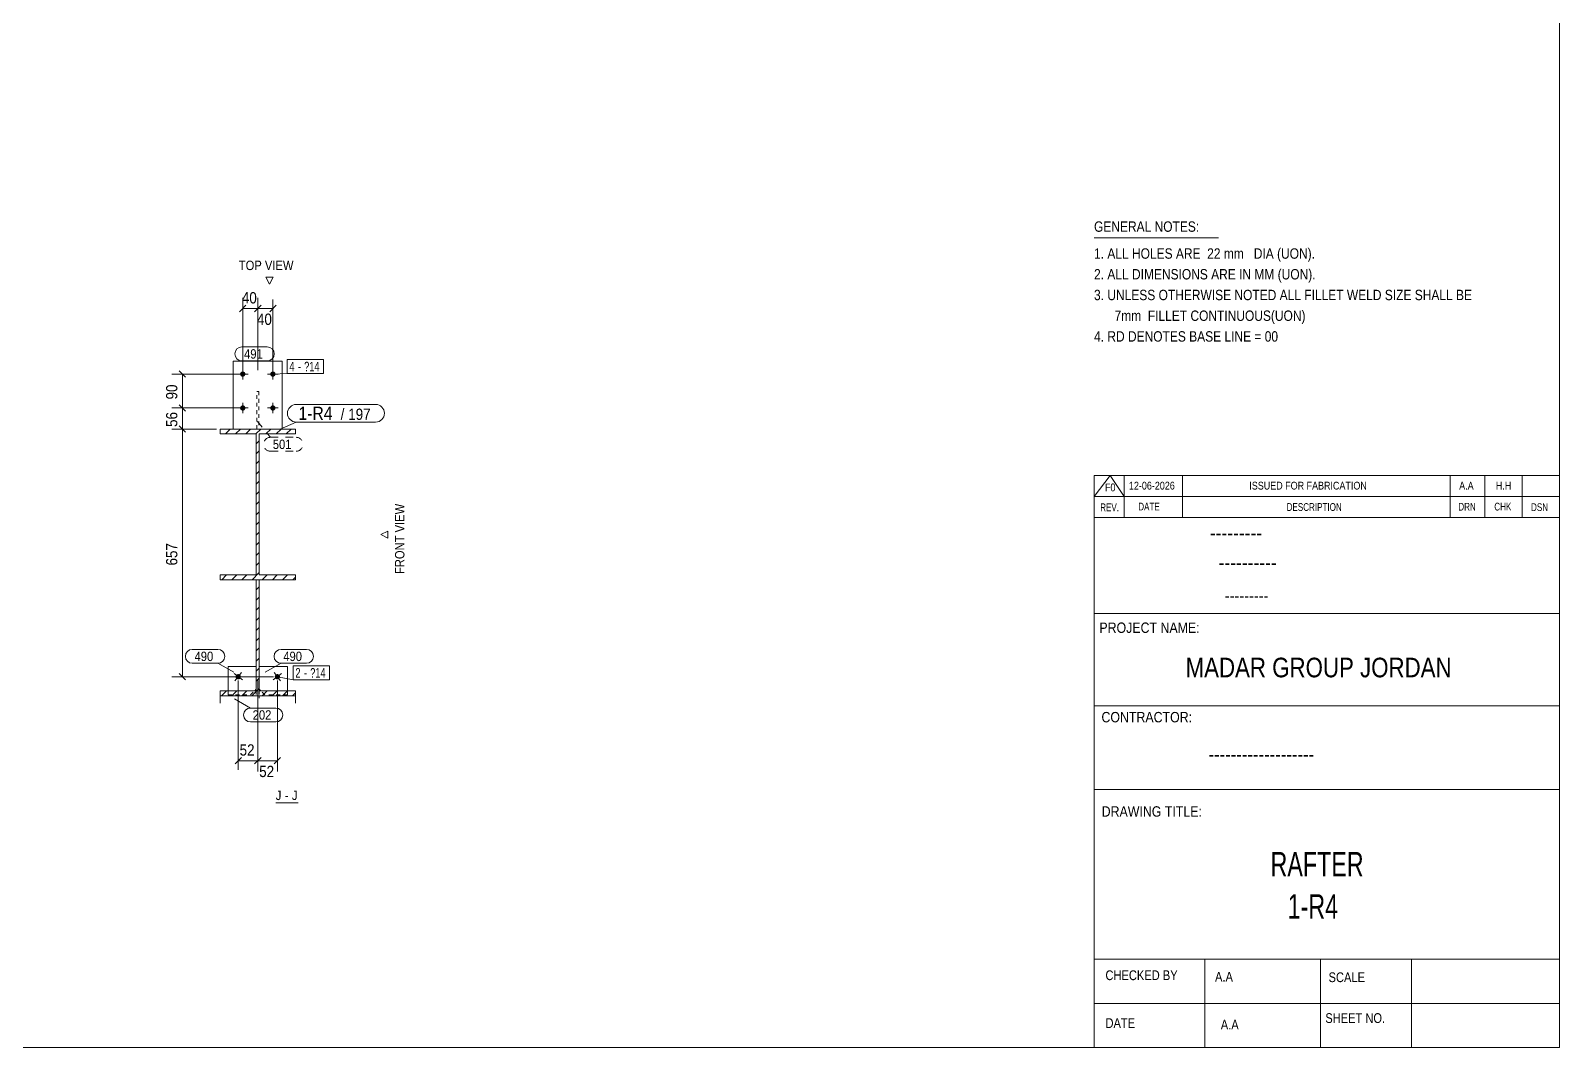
# Model space of a CAD drawing. Header units: millimetres. Extents: x 2 to 1174, y 1 to 825.
# Drawn here: x 768.3 to 1174, y 5 to 274.9 of the extents above; entities that cross this region are included whole.
import ezdxf

# ---------------------------------------------------------------- set-up
doc = ezdxf.new("R2010")
doc.units = ezdxf.units.MM
for name, pattern in [('XKITLINE00', [0]), ('XKITLINE01', [4, 1, -1, 1, -1]), ('XKITLINE02', [4, 2, -2])]:
    doc.linetypes.add(name, pattern=pattern)
for name, color, linetype, lineweight in [('Bolt', 3, 'Continuous', 0), ('BoltMark', 7, 'Continuous', 0), ('Dimensions', 7, 'Continuous', 0), ('DrawingSheet', 5, 'Continuous', 0), ('OtherObjectType', 7, 'Continuous', 0), ('Part', 2, 'Continuous', 0), ('PartMark', 7, 'Continuous', 0)]:
    doc.layers.add(name, color=color, linetype=linetype, lineweight=lineweight)
doc.styles.add('@ARIAL_UNICODE_MS_BOLD', font='ARIAL.TTF')
doc.styles.add('ARIAL', font='ARIAL.TTF')
doc.styles.add('ARIAL_NARROW', font='ARIALN.TTF')
doc.styles.add('COMIC_SANS_MS_BOLD', font='COMICBD.TTF')
doc.styles.add('SWIS721_EX_BT', font='ARIAL.TTF')
doc.styles.add('SWISSE', font='ARIAL.TTF')

# ---------------------------------------------------------------- blocks, each defined once
blk = doc.blocks.new('*A1')
at = {"layer": 'Part', "color": 7, "linetype": 'XKITLINE00', "lineweight": 0}
for p, q in [((819.98, 167.8), (821.28, 169.1)), ((822.68, 167.8), (823.98, 169.1)), ((825.37, 167.8), (826.67, 169.1)), ((828.07, 167.8), (829.37, 169.1)), ((830.76, 167.8), (832.06, 169.1)), ((833.45, 167.8), (834.75, 169.1)), ((836.15, 167.8), (837.45, 169.1)), ((828.19, 165.23), (828.99, 166.03)), ((828.19, 162.54), (828.99, 163.34)), ((828.19, 159.84), (828.99, 160.64)), ((828.19, 157.15), (828.99, 157.95)), ((828.19, 154.45), (828.99, 155.25)), ((828.19, 151.76), (828.99, 152.56)), ((828.19, 149.07), (828.99, 149.87)), ((828.19, 146.37), (828.99, 147.17)), ((828.19, 143.68), (828.99, 144.48)), ((828.19, 140.98), (828.99, 141.78)), ((828.19, 138.29), (828.99, 139.09)), ((828.19, 135.59), (828.99, 136.39)), ((819, 129.1), (820.3, 130.4)), ((821.69, 129.1), (822.99, 130.4)), ((824.39, 129.1), (825.69, 130.4)), ((827.08, 129.1), (828.99, 131.01)), ((828.19, 132.9), (828.99, 133.7)), ((829.78, 129.1), (831.08, 130.4)), ((832.47, 129.1), (833.77, 130.4)), ((835.16, 129.1), (836.46, 130.4)), ((837.86, 129.1), (838.59, 129.83))]:
    blk.add_line(p, q, dxfattribs=at)
blk = doc.blocks.new('*A2')
at = {"layer": 'Part', "color": 7, "linetype": 'XKITLINE00', "lineweight": 0}
for p, q in [((828.19, 129.1), (828.19, 129.1)), ((828.19, 129.1), (828.19, 129.1)), ((828.99, 127.21), (828.19, 126.41)), ((828.99, 124.51), (828.19, 123.71)), ((828.99, 121.82), (828.19, 121.02)), ((828.99, 119.12), (828.19, 118.32)), ((828.99, 116.43), (828.19, 115.63)), ((828.99, 113.74), (828.19, 112.94)), ((828.99, 111.04), (828.19, 110.24)), ((828.99, 108.35), (828.19, 107.55)), ((828.99, 105.65), (828.19, 104.85)), ((828.99, 102.96), (828.19, 102.16)), ((820.29, 99.64), (818.96, 98.32)), ((822.98, 99.64), (821.66, 98.32)), ((825.67, 99.64), (824.35, 98.32)), ((828.99, 100.27), (827.04, 98.32)), ((831.06, 99.64), (829.74, 98.32)), ((833.76, 99.64), (832.43, 98.32)), ((836.45, 99.64), (835.13, 98.32)), ((838.59, 99.09), (837.82, 98.32))]:
    blk.add_line(p, q, dxfattribs=at)
blk = doc.blocks.new('*A147')
at = {"layer": 'Bolt'}
blk.add_hatch(color=3, dxfattribs=at).paths.add_polyline_path([(833.39, 103.95), (833.42, 103.97), (833.44, 103.99), (833.48, 104), (833.51, 104.02), (833.54, 104.03), (833.57, 104.04), (833.6, 104.05), (833.64, 104.06), (833.67, 104.07), (833.7, 104.07), (833.74, 104.07), (833.77, 104.08), (833.81, 104.08), (833.84, 104.07), (833.88, 104.07), (833.91, 104.07), (833.94, 104.06), (833.98, 104.05), (834.01, 104.04), (834.04, 104.03), (834.07, 104.02), (834.1, 104), (834.13, 103.98), (834.16, 103.97), (834.19, 103.95), (834.22, 103.93), (834.25, 103.91), (834.27, 103.88), (834.3, 103.86), (834.32, 103.83), (834.34, 103.81), (834.36, 103.78), (834.38, 103.75), (834.4, 103.72), (834.41, 103.69), (834.43, 103.66), (834.44, 103.63), (834.45, 103.59), (834.46, 103.56), (834.47, 103.53), (834.48, 103.49), (834.48, 103.46), (834.49, 103.43), (834.49, 103.39), (834.49, 103.36), (834.49, 103.32), (834.48, 103.29), (834.48, 103.26), (834.47, 103.22), (834.46, 103.19), (834.45, 103.16), (834.44, 103.12), (834.43, 103.09), (834.41, 103.06), (834.4, 103.03), (834.38, 103), (834.36, 102.97), (834.34, 102.94), (834.32, 102.92), (834.29, 102.89), (834.27, 102.87), (834.25, 102.85), (834.22, 102.82), (834.19, 102.8), (834.16, 102.78), (834.13, 102.77), (834.1, 102.75), (834.07, 102.74), (834.04, 102.72), (834.01, 102.71), (833.97, 102.7), (833.94, 102.69), (833.91, 102.69), (833.87, 102.68), (833.84, 102.68), (833.8, 102.68), (833.77, 102.68), (833.74, 102.68), (833.7, 102.68), (833.67, 102.69), (833.63, 102.69), (833.6, 102.7), (833.57, 102.71), (833.54, 102.72), (833.5, 102.74), (833.47, 102.75), (833.44, 102.77), (833.41, 102.79), (833.38, 102.8), (833.36, 102.82), (833.33, 102.85), (833.31, 102.87), (833.28, 102.89), (833.26, 102.92), (833.24, 102.95), (833.22, 102.97), (833.2, 103), (833.18, 103.03), (833.16, 103.06), (833.15, 103.09), (833.14, 103.13), (833.12, 103.16), (833.11, 103.19), (833.11, 103.22), (833.1, 103.26), (833.09, 103.29), (833.09, 103.33), (833.09, 103.36), (833.09, 103.39), (833.09, 103.43), (833.09, 103.46), (833.1, 103.5), (833.11, 103.53), (833.11, 103.56), (833.12, 103.6), (833.14, 103.63), (833.15, 103.66), (833.16, 103.69), (833.18, 103.72), (833.2, 103.75), (833.22, 103.78), (833.24, 103.81), (833.26, 103.83), (833.28, 103.86), (833.31, 103.88), (833.33, 103.91), (833.36, 103.93)], flags=17)
at = {"layer": 'Bolt', "color": 3, "linetype": 'XKITLINE00', "lineweight": 0}
for p, q in [((832.68, 102.52), (834.89, 104.24)), ((832.93, 104.48), (834.65, 102.27))]:
    blk.add_line(p, q, dxfattribs=at)
blk = doc.blocks.new('*A148')
at = {"layer": 'Bolt'}
blk.add_hatch(color=3, dxfattribs=at).paths.add_polyline_path([(822.93, 102.85), (822.91, 102.87), (822.88, 102.89), (822.86, 102.92), (822.84, 102.94), (822.82, 102.97), (822.8, 103), (822.78, 103.03), (822.76, 103.06), (822.75, 103.09), (822.74, 103.12), (822.72, 103.16), (822.71, 103.19), (822.71, 103.22), (822.7, 103.26), (822.69, 103.29), (822.69, 103.32), (822.69, 103.36), (822.69, 103.39), (822.69, 103.43), (822.69, 103.46), (822.7, 103.49), (822.71, 103.53), (822.71, 103.56), (822.72, 103.59), (822.74, 103.63), (822.75, 103.66), (822.76, 103.69), (822.78, 103.72), (822.8, 103.75), (822.82, 103.78), (822.84, 103.81), (822.86, 103.83), (822.88, 103.86), (822.91, 103.88), (822.93, 103.91), (822.96, 103.93), (822.98, 103.95), (823.01, 103.97), (823.04, 103.98), (823.07, 104), (823.1, 104.02), (823.14, 104.03), (823.17, 104.04), (823.2, 104.05), (823.23, 104.06), (823.27, 104.07), (823.3, 104.07), (823.34, 104.07), (823.37, 104.08), (823.4, 104.08), (823.44, 104.07), (823.47, 104.07), (823.51, 104.07), (823.54, 104.06), (823.57, 104.05), (823.61, 104.04), (823.64, 104.03), (823.67, 104.02), (823.7, 104), (823.73, 103.99), (823.76, 103.97), (823.79, 103.95), (823.82, 103.93), (823.85, 103.91), (823.87, 103.88), (823.89, 103.86), (823.92, 103.83), (823.94, 103.81), (823.96, 103.78), (823.98, 103.75), (824, 103.72), (824.01, 103.69), (824.03, 103.66), (824.04, 103.63), (824.05, 103.6), (824.06, 103.56), (824.07, 103.53), (824.08, 103.5), (824.08, 103.46), (824.09, 103.43), (824.09, 103.39), (824.09, 103.36), (824.09, 103.33), (824.08, 103.29), (824.08, 103.26), (824.07, 103.22), (824.06, 103.19), (824.05, 103.16), (824.04, 103.13), (824.03, 103.09), (824.01, 103.06), (824, 103.03), (823.98, 103), (823.96, 102.97), (823.94, 102.95), (823.92, 102.92), (823.9, 102.89), (823.87, 102.87), (823.85, 102.85), (823.82, 102.82), (823.79, 102.8), (823.76, 102.79), (823.73, 102.77), (823.7, 102.75), (823.67, 102.74), (823.64, 102.72), (823.61, 102.71), (823.58, 102.7), (823.54, 102.69), (823.51, 102.69), (823.48, 102.68), (823.44, 102.68), (823.41, 102.68), (823.37, 102.68), (823.34, 102.68), (823.3, 102.68), (823.27, 102.69), (823.24, 102.69), (823.2, 102.7), (823.17, 102.71), (823.14, 102.72), (823.11, 102.74), (823.08, 102.75), (823.04, 102.77), (823.02, 102.78), (822.99, 102.8), (822.96, 102.82)], flags=17)
at = {"layer": 'Bolt', "color": 3, "linetype": 'XKITLINE00', "lineweight": 0}
for p, q in [((824.49, 102.52), (822.28, 104.24)), ((822.53, 102.27), (824.25, 104.48))]:
    blk.add_line(p, q, dxfattribs=at)
blk = doc.blocks.new('*A149')
at = {"layer": 'Bolt'}
for points in [[(825.29, 183.67), (825.29, 183.63), (825.28, 183.6), (825.28, 183.56), (825.27, 183.53), (825.26, 183.5), (825.25, 183.46), (825.24, 183.43), (825.22, 183.4), (825.21, 183.37), (825.19, 183.34), (825.17, 183.31), (825.15, 183.28), (825.13, 183.26), (825.11, 183.23), (825.08, 183.2), (825.06, 183.18), (825.03, 183.16), (825.01, 183.14), (824.98, 183.12), (824.95, 183.1), (824.92, 183.08), (824.89, 183.07), (824.86, 183.05), (824.82, 183.04), (824.79, 183.03), (824.76, 183.02), (824.73, 183.01), (824.69, 183.01), (824.66, 183), (824.62, 183), (824.59, 183), (824.55, 183), (824.52, 183), (824.49, 183.01), (824.45, 183.01), (824.42, 183.02), (824.39, 183.03), (824.35, 183.04), (824.32, 183.05), (824.29, 183.07), (824.26, 183.08), (824.23, 183.1), (824.2, 183.12), (824.17, 183.14), (824.14, 183.16), (824.12, 183.18), (824.09, 183.2), (824.07, 183.23), (824.05, 183.26), (824.03, 183.28), (824.01, 183.31), (823.99, 183.34), (823.97, 183.37), (823.96, 183.4), (823.94, 183.43), (823.93, 183.46), (823.92, 183.5), (823.91, 183.53), (823.9, 183.56), (823.9, 183.6), (823.89, 183.63), (823.89, 183.67), (823.89, 183.7), (823.89, 183.73), (823.89, 183.77), (823.9, 183.8), (823.9, 183.84), (823.91, 183.87), (823.92, 183.9), (823.93, 183.94), (823.94, 183.97), (823.96, 184), (823.97, 184.03), (823.99, 184.06), (824.01, 184.09), (824.03, 184.12), (824.05, 184.14), (824.07, 184.17), (824.09, 184.19), (824.12, 184.22), (824.14, 184.24), (824.17, 184.26), (824.2, 184.28), (824.23, 184.3), (824.26, 184.32), (824.29, 184.33), (824.32, 184.35), (824.35, 184.36), (824.39, 184.37), (824.42, 184.38), (824.45, 184.39), (824.49, 184.39), (824.52, 184.4), (824.55, 184.4), (824.59, 184.4), (824.62, 184.4), (824.66, 184.4), (824.69, 184.39), (824.73, 184.39), (824.76, 184.38), (824.79, 184.37), (824.82, 184.36), (824.86, 184.35), (824.89, 184.33), (824.92, 184.32), (824.95, 184.3), (824.98, 184.28), (825.01, 184.26), (825.03, 184.24), (825.06, 184.22), (825.08, 184.19), (825.11, 184.17), (825.13, 184.14), (825.15, 184.12), (825.17, 184.09), (825.19, 184.06), (825.21, 184.03), (825.22, 184), (825.24, 183.97), (825.25, 183.94), (825.26, 183.9), (825.27, 183.87), (825.28, 183.84), (825.28, 183.8), (825.29, 183.77), (825.29, 183.73), (825.29, 183.7)], [(833.29, 183.67), (833.29, 183.63), (833.28, 183.6), (833.28, 183.56), (833.27, 183.53), (833.26, 183.5), (833.25, 183.46), (833.24, 183.43), (833.22, 183.4), (833.21, 183.37), (833.19, 183.34), (833.17, 183.31), (833.15, 183.28), (833.13, 183.26), (833.11, 183.23), (833.08, 183.2), (833.06, 183.18), (833.03, 183.16), (833.01, 183.14), (832.98, 183.12), (832.95, 183.1), (832.92, 183.08), (832.89, 183.07), (832.86, 183.05), (832.82, 183.04), (832.79, 183.03), (832.76, 183.02), (832.73, 183.01), (832.69, 183.01), (832.66, 183), (832.62, 183), (832.59, 183), (832.55, 183), (832.52, 183), (832.49, 183.01), (832.45, 183.01), (832.42, 183.02), (832.39, 183.03), (832.35, 183.04), (832.32, 183.05), (832.29, 183.07), (832.26, 183.08), (832.23, 183.1), (832.2, 183.12), (832.17, 183.14), (832.14, 183.16), (832.12, 183.18), (832.09, 183.2), (832.07, 183.23), (832.05, 183.26), (832.03, 183.28), (832.01, 183.31), (831.99, 183.34), (831.97, 183.37), (831.96, 183.4), (831.94, 183.43), (831.93, 183.46), (831.92, 183.5), (831.91, 183.53), (831.9, 183.56), (831.9, 183.6), (831.89, 183.63), (831.89, 183.67), (831.89, 183.7), (831.89, 183.73), (831.89, 183.77), (831.9, 183.8), (831.9, 183.84), (831.91, 183.87), (831.92, 183.9), (831.93, 183.94), (831.94, 183.97), (831.96, 184), (831.97, 184.03), (831.99, 184.06), (832.01, 184.09), (832.03, 184.12), (832.05, 184.14), (832.07, 184.17), (832.09, 184.19), (832.12, 184.22), (832.14, 184.24), (832.17, 184.26), (832.2, 184.28), (832.23, 184.3), (832.26, 184.32), (832.29, 184.33), (832.32, 184.35), (832.35, 184.36), (832.39, 184.37), (832.42, 184.38), (832.45, 184.39), (832.49, 184.39), (832.52, 184.4), (832.55, 184.4), (832.59, 184.4), (832.62, 184.4), (832.66, 184.4), (832.69, 184.39), (832.73, 184.39), (832.76, 184.38), (832.79, 184.37), (832.82, 184.36), (832.86, 184.35), (832.89, 184.33), (832.92, 184.32), (832.95, 184.3), (832.98, 184.28), (833.01, 184.26), (833.03, 184.24), (833.06, 184.22), (833.08, 184.19), (833.11, 184.17), (833.13, 184.14), (833.15, 184.12), (833.17, 184.09), (833.19, 184.06), (833.21, 184.03), (833.22, 184), (833.24, 183.97), (833.25, 183.94), (833.26, 183.9), (833.27, 183.87), (833.28, 183.84), (833.28, 183.8), (833.29, 183.77), (833.29, 183.73), (833.29, 183.7)], [(825.29, 174.67), (825.29, 174.63), (825.28, 174.6), (825.28, 174.56), (825.27, 174.53), (825.26, 174.5), (825.25, 174.46), (825.24, 174.43), (825.22, 174.4), (825.21, 174.37), (825.19, 174.34), (825.17, 174.31), (825.15, 174.28), (825.13, 174.26), (825.11, 174.23), (825.08, 174.2), (825.06, 174.18), (825.03, 174.16), (825.01, 174.14), (824.98, 174.12), (824.95, 174.1), (824.92, 174.08), (824.89, 174.07), (824.86, 174.05), (824.82, 174.04), (824.79, 174.03), (824.76, 174.02), (824.73, 174.01), (824.69, 174.01), (824.66, 174), (824.62, 174), (824.59, 174), (824.55, 174), (824.52, 174), (824.49, 174.01), (824.45, 174.01), (824.42, 174.02), (824.39, 174.03), (824.35, 174.04), (824.32, 174.05), (824.29, 174.07), (824.26, 174.08), (824.23, 174.1), (824.2, 174.12), (824.17, 174.14), (824.14, 174.16), (824.12, 174.18), (824.09, 174.2), (824.07, 174.23), (824.05, 174.26), (824.03, 174.28), (824.01, 174.31), (823.99, 174.34), (823.97, 174.37), (823.96, 174.4), (823.94, 174.43), (823.93, 174.46), (823.92, 174.5), (823.91, 174.53), (823.9, 174.56), (823.9, 174.6), (823.89, 174.63), (823.89, 174.67), (823.89, 174.7), (823.89, 174.73), (823.89, 174.77), (823.9, 174.8), (823.9, 174.84), (823.91, 174.87), (823.92, 174.9), (823.93, 174.94), (823.94, 174.97), (823.96, 175), (823.97, 175.03), (823.99, 175.06), (824.01, 175.09), (824.03, 175.12), (824.05, 175.14), (824.07, 175.17), (824.09, 175.19), (824.12, 175.22), (824.14, 175.24), (824.17, 175.26), (824.2, 175.28), (824.23, 175.3), (824.26, 175.32), (824.29, 175.33), (824.32, 175.35), (824.35, 175.36), (824.39, 175.37), (824.42, 175.38), (824.45, 175.39), (824.49, 175.39), (824.52, 175.4), (824.55, 175.4), (824.59, 175.4), (824.62, 175.4), (824.66, 175.4), (824.69, 175.39), (824.73, 175.39), (824.76, 175.38), (824.79, 175.37), (824.82, 175.36), (824.86, 175.35), (824.89, 175.33), (824.92, 175.32), (824.95, 175.3), (824.98, 175.28), (825.01, 175.26), (825.03, 175.24), (825.06, 175.22), (825.08, 175.19), (825.11, 175.17), (825.13, 175.14), (825.15, 175.12), (825.17, 175.09), (825.19, 175.06), (825.21, 175.03), (825.22, 175), (825.24, 174.97), (825.25, 174.94), (825.26, 174.9), (825.27, 174.87), (825.28, 174.84), (825.28, 174.8), (825.29, 174.77), (825.29, 174.73), (825.29, 174.7)], [(833.29, 174.67), (833.29, 174.63), (833.28, 174.6), (833.28, 174.56), (833.27, 174.53), (833.26, 174.5), (833.25, 174.46), (833.24, 174.43), (833.22, 174.4), (833.21, 174.37), (833.19, 174.34), (833.17, 174.31), (833.15, 174.28), (833.13, 174.26), (833.11, 174.23), (833.08, 174.2), (833.06, 174.18), (833.03, 174.16), (833.01, 174.14), (832.98, 174.12), (832.95, 174.1), (832.92, 174.08), (832.89, 174.07), (832.86, 174.05), (832.82, 174.04), (832.79, 174.03), (832.76, 174.02), (832.73, 174.01), (832.69, 174.01), (832.66, 174), (832.62, 174), (832.59, 174), (832.55, 174), (832.52, 174), (832.49, 174.01), (832.45, 174.01), (832.42, 174.02), (832.39, 174.03), (832.35, 174.04), (832.32, 174.05), (832.29, 174.07), (832.26, 174.08), (832.23, 174.1), (832.2, 174.12), (832.17, 174.14), (832.14, 174.16), (832.12, 174.18), (832.09, 174.2), (832.07, 174.23), (832.05, 174.26), (832.03, 174.28), (832.01, 174.31), (831.99, 174.34), (831.97, 174.37), (831.96, 174.4), (831.94, 174.43), (831.93, 174.46), (831.92, 174.5), (831.91, 174.53), (831.9, 174.56), (831.9, 174.6), (831.89, 174.63), (831.89, 174.67), (831.89, 174.7), (831.89, 174.73), (831.89, 174.77), (831.9, 174.8), (831.9, 174.84), (831.91, 174.87), (831.92, 174.9), (831.93, 174.94), (831.94, 174.97), (831.96, 175), (831.97, 175.03), (831.99, 175.06), (832.01, 175.09), (832.03, 175.12), (832.05, 175.14), (832.07, 175.17), (832.09, 175.19), (832.12, 175.22), (832.14, 175.24), (832.17, 175.26), (832.2, 175.28), (832.23, 175.3), (832.26, 175.32), (832.29, 175.33), (832.32, 175.35), (832.35, 175.36), (832.39, 175.37), (832.42, 175.38), (832.45, 175.39), (832.49, 175.39), (832.52, 175.4), (832.55, 175.4), (832.59, 175.4), (832.62, 175.4), (832.66, 175.4), (832.69, 175.39), (832.73, 175.39), (832.76, 175.38), (832.79, 175.37), (832.82, 175.36), (832.86, 175.35), (832.89, 175.33), (832.92, 175.32), (832.95, 175.3), (832.98, 175.28), (833.01, 175.26), (833.03, 175.24), (833.06, 175.22), (833.08, 175.19), (833.11, 175.17), (833.13, 175.14), (833.15, 175.12), (833.17, 175.09), (833.19, 175.06), (833.21, 175.03), (833.22, 175), (833.24, 174.97), (833.25, 174.94), (833.26, 174.9), (833.27, 174.87), (833.28, 174.84), (833.28, 174.8), (833.29, 174.77), (833.29, 174.73), (833.29, 174.7)]]:
    blk.add_hatch(color=3, dxfattribs=at).paths.add_polyline_path(points, flags=17)
at = {"layer": 'Bolt', "color": 3, "linetype": 'XKITLINE00', "lineweight": 0}
for p, q in [((825.99, 183.7), (823.19, 183.7)), ((824.59, 185.1), (824.59, 182.3)), ((833.99, 183.7), (831.19, 183.7)), ((832.59, 185.1), (832.59, 182.3)), ((825.99, 174.7), (823.19, 174.7)), ((824.59, 176.1), (824.59, 173.3)), ((833.99, 174.7), (831.19, 174.7)), ((832.59, 176.1), (832.59, 173.3))]:
    blk.add_line(p, q, dxfattribs=at)
blk = doc.blocks.new('*A150')
at = {"layer": 'Part', "color": 2, "linetype": 'XKITLINE00', "lineweight": 0}
for p, q in [((818.59, 169.1), (838.59, 169.1)), ((818.59, 167.8), (818.59, 169.1)), ((828.19, 167.8), (818.59, 167.8)), ((828.19, 130.4), (828.19, 167.8)), ((838.59, 167.8), (828.99, 167.8)), ((828.99, 167.8), (828.99, 130.4)), ((838.59, 169.1), (838.59, 167.8)), ((818.59, 129.1), (818.59, 130.4)), ((818.59, 130.4), (828.19, 130.4)), ((828.99, 130.4), (838.59, 130.4)), ((838.59, 130.4), (838.59, 129.1)), ((838.59, 129.1), (818.59, 129.1))]:
    blk.add_line(p, q, dxfattribs=at)
blk = doc.blocks.new('*A151')
at = {"layer": 'Part', "color": 2, "linetype": 'XKITLINE00', "lineweight": 0}
for p, q in [((828.99, 106.08), (836.49, 106.08)), ((836.49, 99.64), (836.49, 106.08)), ((829.42, 99.64), (828.99, 100.08))]:
    blk.add_line(p, q, dxfattribs=at)
at = {"layer": 'Part', "color": 7, "linetype": 'XKITLINE01', "lineweight": 0}
for p, q in [((828.99, 100.08), (828.99, 106.08)), ((830.49, 98.58), (829.42, 99.64)), ((836.49, 98.58), (830.49, 98.58)), ((836.49, 98.58), (836.49, 99.64))]:
    blk.add_line(p, q, dxfattribs=at)
blk = doc.blocks.new('*A152')
at = {"layer": 'Part', "color": 2, "linetype": 'XKITLINE00', "lineweight": 0}
for p, q in [((828.19, 106.08), (820.69, 106.08)), ((820.69, 99.64), (820.69, 106.08)), ((827.76, 99.64), (828.19, 100.08))]:
    blk.add_line(p, q, dxfattribs=at)
at = {"layer": 'Part', "color": 7, "linetype": 'XKITLINE01', "lineweight": 0}
for p, q in [((828.19, 100.08), (828.19, 106.08)), ((820.69, 98.58), (820.69, 99.64)), ((820.69, 98.58), (826.69, 98.58)), ((826.69, 98.58), (827.76, 99.64))]:
    blk.add_line(p, q, dxfattribs=at)
blk = doc.blocks.new('*A153')
at = {"layer": 'Part', "color": 7, "linetype": 'XKITLINE01', "lineweight": 0}
for p, q in [((828.34, 169.1), (828.34, 179.1)), ((828.34, 179.1), (828.84, 179.1)), ((828.84, 179.1), (828.84, 169.1)), ((828.84, 169.1), (828.34, 169.1))]:
    blk.add_line(p, q, dxfattribs=at)
blk = doc.blocks.new('*A154')
at = {"layer": 'Part', "color": 2, "linetype": 'XKITLINE00', "lineweight": 0}
for p, q in [((822.09, 169.1), (822.09, 187.1)), ((822.09, 187.1), (835.09, 187.1)), ((835.09, 169.1), (835.09, 187.1))]:
    blk.add_line(p, q, dxfattribs=at)
at = {"layer": 'Part', "color": 7, "linetype": 'XKITLINE01', "lineweight": 0}
blk.add_line((822.09, 169.1), (835.09, 169.1), dxfattribs=at)
blk = doc.blocks.new('*A155')
at = {"layer": 'Part', "color": 2, "linetype": 'XKITLINE00', "lineweight": 0}
for p, q in [((828.19, 129.1), (828.99, 129.1)), ((828.19, 129.1), (828.19, 99.64)), ((828.99, 129.1), (828.99, 129.1)), ((828.99, 129.1), (828.99, 99.64)), ((818.59, 96.37), (818.59, 99.64)), ((818.59, 99.64), (828.19, 99.64)), ((818.59, 98.32), (838.59, 98.32)), ((828.99, 99.64), (838.59, 99.64)), ((838.59, 99.64), (838.59, 96.37))]:
    blk.add_line(p, q, dxfattribs=at)
at = {"layer": 'Part', "color": 7, "linetype": 'XKITLINE01', "lineweight": 0}
for p, q in [((828.19, 99.64), (828.19, 97.7)), ((828.99, 99.64), (828.99, 98.32)), ((828.99, 98.32), (828.99, 97.7))]:
    blk.add_line(p, q, dxfattribs=at)
blk = doc.blocks.new('*A213')
at = {"layer": 'DrawingSheet', "color": 5, "linetype": 'XKITLINE00', "lineweight": 0}
for p, q in [((1174, 5), (1174, 825)), ((5, 5), (1174, 5))]:
    blk.add_line(p, q, dxfattribs=at)
blk = doc.blocks.new('*A215')
at = {"layer": 'OtherObjectType', "color": 7, "linetype": 'XKITLINE00', "lineweight": 0}
blk.add_line((1050.5, 219.82), (1083.5, 219.82), dxfattribs=at)
at = {"layer": 'OtherObjectType', "color": 7, "style": 'ARIAL_NARROW', "width": 1.008832}
for s, p in [('GENERAL NOTES:', (1050.5, 221.47)), ('1. ALL HOLES ARE  22 mm   DIA (UON).', (1050.5, 214.32)), ('2. ALL DIMENSIONS ARE IN MM (UON).', (1050.5, 208.82)), ('3. UNLESS OTHERWISE NOTED ALL FILLET WELD SIZE SHALL BE', (1050.5, 203.32)), ('7mm  FILLET CONTINUOUS(UON)', (1055.95, 197.82)), ('4. RD DENOTES BASE LINE = 00', (1050.5, 192.32))]:
    blk.add_text(s, height=2.75, dxfattribs=at).set_placement(p)
blk = doc.blocks.new('*A216')
at = {"layer": 'OtherObjectType', "color": 7, "linetype": 'XKITLINE00', "lineweight": 0}
for p, q in [((1050.5, 156.76), (1174, 156.76)), ((1050.5, 151.21), (1054.82, 156.76)), ((1050.5, 151.21), (1050.5, 156.76)), ((1054.82, 156.76), (1058.53, 151.21)), ((1058.53, 151.21), (1058.53, 156.76)), ((1073.97, 151.21), (1073.97, 156.76)), ((1144.98, 151.21), (1144.98, 156.76)), ((1154.24, 151.21), (1154.24, 156.76)), ((1164.12, 151.21), (1164.12, 156.76)), ((1174, 151.21), (1174, 156.76)), ((1050.5, 151.21), (1174, 151.21)), ((1050.5, 145.65), (1050.5, 151.21)), ((1054.21, 151.21), (1174, 151.21)), ((1058.53, 145.65), (1058.53, 151.21)), ((1073.97, 145.65), (1073.97, 151.21)), ((1144.98, 145.65), (1144.98, 151.21)), ((1154.24, 145.65), (1154.24, 151.21)), ((1164.12, 145.65), (1164.12, 151.21)), ((1174, 145.65), (1174, 151.21))]:
    blk.add_line(p, q, dxfattribs=at)
at = {"layer": 'OtherObjectType', "color": 7, "style": 'ARIAL_NARROW'}
for s, height, width, p in [('F0', 2.058, 1.008832, (1053.4, 152.59)), ('12-06-2026', 2.058, 1.008832, (1059.76, 153.06)), ('ISSUED FOR FABRICATION', 2.0583, 1.008832, (1091.71, 153.06)), ('A.A', 2.058, 1.008832, (1147.4, 153.06)), ('H.H', 2.058, 1.008832, (1157.13, 153.06)), ('REV.', 2.058, 0.907949, (1052.13, 147.31)), ('DATE', 2.058, 0.907949, (1062.23, 147.5)), ('DESCRIPTION', 2.0583, 0.907949, (1101.61, 147.39)), ('DRN', 2.058, 0.907949, (1147.17, 147.47)), ('CHK', 2.058, 0.907949, (1156.72, 147.5)), ('DSN', 2.058, 0.907949, (1166.47, 147.35))]:
    blk.add_text(s, height=height, dxfattribs=dict(at, width=width)).set_placement(p)
blk = doc.blocks.new('*A218')
at = {"layer": 'OtherObjectType', "color": 2, "linetype": 'XKITLINE00', "lineweight": 0}
for p, q in [((1050.5, 145.65), (1174, 145.65)), ((1050.5, 5), (1050.5, 145.64)), ((1173.98, 145.64), (1174, 5)), ((1174, 120.14), (1050.5, 120.14)), ((1050.5, 95.63), (1174, 95.63)), ((1174, 73.49), (1050.5, 73.49)), ((1174, 28.4), (1050.5, 28.4)), ((1079.94, 28.4), (1079.94, 5)), ((1110.62, 5), (1110.62, 28.4)), ((1134.75, 5), (1134.75, 28.4)), ((1174, 16.7), (1050.5, 16.7)), ((1174, 5), (1050.5, 5))]:
    blk.add_line(p, q, dxfattribs=at)
at = {"layer": 'OtherObjectType', "color": 4, "style": '@ARIAL_UNICODE_MS_BOLD', "width": 0.85}
blk.add_text('---------', height=3.9, dxfattribs=at).set_placement((1081.23, 139.59))
at = {"layer": 'OtherObjectType', "color": 7, "style": 'ARIAL', "width": 0.85}
for s, height, p in [('----------', 3.9, (1083.56, 131.77)), ('---------', 3.25, (1085.21, 123.31))]:
    blk.add_text(s, height=height, dxfattribs=at).set_placement(p)
at = {"layer": 'OtherObjectType', "color": 3, "width": 0.85}
for s, style, p in [('PROJECT NAME:', 'SWIS721_EX_BT', (1051.92, 115.01)), ('CONTRACTOR:', 'SWISSE', (1052.47, 91.27)), ('DRAWING TITLE:', 'SWIS721_EX_BT', (1052.53, 66.24))]:
    blk.add_text(s, height=2.7618, dxfattribs=dict(at, style=style)).set_placement(p)
at = {"layer": 'OtherObjectType', "color": 7, "width": 0.85}
for s, height, p in [('MADAR GROUP JORDAN', 5.2, (1074.79, 103.23)), ('CHECKED BY', 2.592, (1053.53, 22.86)), ('A.A', 2.592, (1082.61, 22.45)), ('SCALE', 2.592, (1112.74, 22.33)), ('DATE', 2.592, (1053.54, 10.16)), ('A.A', 2.592, (1084.14, 9.76)), ('SHEET NO.', 2.592, (1111.87, 11.49))]:
    blk.add_text(s, height=height, dxfattribs=at).set_placement(p)
at = {"layer": 'OtherObjectType', "color": 1}
for s, height, style, width, p in [('-------------------', 3.9, 'COMIC_SANS_MS_BOLD', 0.85, (1080.87, 80.86)), ('RAFTER', 6.5, 'ARIAL', 0.68, (1097.34, 50.37)), ('1-R4', 6.5, 'ARIAL', 0.68, (1101.88, 39.17))]:
    blk.add_text(s, height=height, dxfattribs=dict(at, style=style, width=width)).set_placement(p)
blk = doc.blocks.new('*A354')
at = {"layer": 'Dimensions', "color": 7, "linetype": 'XKITLINE00', "lineweight": 0}
for p, q in [((817.59, 169.1), (805.74, 169.1)), ((807.74, 169.95), (809.44, 168.25)), ((808.59, 103.38), (808.59, 169.1)), ((832.79, 103.38), (805.74, 103.38)), ((807.74, 104.22), (809.44, 102.53))]:
    blk.add_line(p, q, dxfattribs=at)
at = {"layer": 'Dimensions', "color": 3}
for p in [(808.59, 169.1), (808.59, 103.38)]:
    blk.add_point(p, dxfattribs=at)
at = {"layer": 'Dimensions', "color": 3, "style": 'ARIAL', "width": 0.85}
blk.add_text('657', height=3, rotation=90.0002, dxfattribs=at).set_placement((807.24, 132.9))
blk = doc.blocks.new('*A355')
at = {"layer": 'Dimensions', "color": 7, "linetype": 'XKITLINE00', "lineweight": 0}
for p, q in [((823.59, 174.7), (805.74, 174.7)), ((807.74, 175.55), (809.44, 173.85)), ((808.59, 169.1), (808.59, 174.7)), ((817.59, 169.1), (805.74, 169.1)), ((807.74, 169.95), (809.44, 168.25))]:
    blk.add_line(p, q, dxfattribs=at)
at = {"layer": 'Dimensions', "color": 3}
for p in [(808.59, 174.7), (808.59, 169.1)]:
    blk.add_point(p, dxfattribs=at)
at = {"layer": 'Dimensions', "color": 3, "style": 'ARIAL', "width": 0.85}
blk.add_text('56', height=3, rotation=90.0002, dxfattribs=at).set_placement((807.24, 169.67))
blk = doc.blocks.new('*A356')
at = {"layer": 'Dimensions', "color": 7, "linetype": 'XKITLINE00', "lineweight": 0}
for p, q in [((823.59, 183.7), (805.74, 183.7)), ((807.74, 184.55), (809.44, 182.85)), ((808.59, 174.7), (808.59, 183.7)), ((823.59, 174.7), (805.74, 174.7)), ((807.74, 175.55), (809.44, 173.85))]:
    blk.add_line(p, q, dxfattribs=at)
at = {"layer": 'Dimensions', "color": 3}
for p in [(808.59, 183.7), (808.59, 174.7)]:
    blk.add_point(p, dxfattribs=at)
at = {"layer": 'Dimensions', "color": 3, "style": 'ARIAL', "width": 0.85}
blk.add_text('90', height=3, rotation=90.0002, dxfattribs=at).set_placement((807.24, 176.97))
blk = doc.blocks.new('*A357')
at = {"layer": 'Dimensions', "color": 7, "linetype": 'XKITLINE00', "lineweight": 0}
for p, q in [((823.39, 102.38), (823.39, 78.7)), ((828.59, 102.38), (828.59, 78.7)), ((824.24, 81.95), (822.54, 80.25)), ((829.44, 81.95), (827.74, 80.25)), ((823.39, 81.1), (828.59, 81.1))]:
    blk.add_line(p, q, dxfattribs=at)
at = {"layer": 'Dimensions', "color": 3}
for p in [(823.39, 81.1), (828.59, 81.1)]:
    blk.add_point(p, dxfattribs=at)
at = {"layer": 'Dimensions', "color": 3, "style": 'ARIAL', "width": 0.85}
blk.add_text('52', height=3, dxfattribs=at).set_placement((823.76, 82.45))
blk = doc.blocks.new('*A358')
at = {"layer": 'Dimensions', "color": 7, "linetype": 'XKITLINE00', "lineweight": 0}
for p, q in [((828.59, 102.38), (828.59, 78.25)), ((833.79, 102.38), (833.79, 78.25)), ((829.44, 81.95), (827.74, 80.25)), ((834.64, 81.95), (832.94, 80.25)), ((828.59, 81.1), (833.79, 81.1))]:
    blk.add_line(p, q, dxfattribs=at)
at = {"layer": 'Dimensions', "color": 3}
for p in [(828.59, 81.1), (833.79, 81.1)]:
    blk.add_point(p, dxfattribs=at)
at = {"layer": 'Dimensions', "color": 3, "style": 'ARIAL', "width": 0.85}
blk.add_text('52', height=3, dxfattribs=at).set_placement((828.96, 76.75))
blk = doc.blocks.new('*A359')
at = {"layer": 'Dimensions', "color": 7, "linetype": 'XKITLINE00', "lineweight": 0}
for p, q in [((824.59, 184.7), (824.59, 203.95)), ((828.59, 184.7), (828.59, 203.95)), ((825.44, 201.95), (823.74, 200.25)), ((824.59, 201.1), (828.59, 201.1)), ((829.44, 201.95), (827.74, 200.25))]:
    blk.add_line(p, q, dxfattribs=at)
at = {"layer": 'Dimensions', "color": 3}
for p in [(824.59, 201.1), (828.59, 201.1)]:
    blk.add_point(p, dxfattribs=at)
at = {"layer": 'Dimensions', "color": 3, "style": 'ARIAL', "width": 0.85}
blk.add_text('40', height=3, dxfattribs=at).set_placement((824.36, 202.45))
blk = doc.blocks.new('*A360')
at = {"layer": 'Dimensions', "color": 7, "linetype": 'XKITLINE00', "lineweight": 0}
for p, q in [((828.59, 184.7), (828.59, 203.5)), ((832.59, 184.7), (832.59, 203.5)), ((829.44, 201.95), (827.74, 200.25)), ((828.59, 201.1), (832.59, 201.1)), ((833.44, 201.95), (831.74, 200.25))]:
    blk.add_line(p, q, dxfattribs=at)
at = {"layer": 'Dimensions', "color": 3}
for p in [(828.59, 201.1), (832.59, 201.1)]:
    blk.add_point(p, dxfattribs=at)
at = {"layer": 'Dimensions', "color": 3, "style": 'ARIAL', "width": 0.85}
blk.add_text('40', height=3, dxfattribs=at).set_placement((828.36, 196.75))
blk = doc.blocks.new('*A361')
at = {"layer": 'BoltMark', "color": 7, "linetype": 'XKITLINE00', "lineweight": 0}
for p, q in [((836.36, 187.55), (846.05, 187.55)), ((836.36, 183.85), (836.36, 187.55)), ((846.05, 183.85), (846.05, 187.55)), ((832.59, 183.7), (836.36, 183.85)), ((836.36, 183.85), (846.05, 183.85))]:
    blk.add_line(p, q, dxfattribs=at)
at = {"layer": 'BoltMark', "color": 3, "style": 'ARIAL_NARROW', "width": 0.85}
for s, p in [('4', (836.96, 184.45)), ('?14', (840.89, 184.45)), ('-', (839.23, 184.45))]:
    blk.add_text(s, height=2.5, dxfattribs=at).set_placement(p)
blk = doc.blocks.new('*A362')
at = {"layer": 'BoltMark', "color": 7, "linetype": 'XKITLINE00', "lineweight": 0}
for p, q in [((837.96, 106.26), (847.65, 106.26)), ((837.96, 102.56), (837.96, 106.26)), ((847.65, 102.56), (847.65, 106.26)), ((833.79, 103.38), (837.96, 102.56)), ((837.96, 102.56), (847.65, 102.56))]:
    blk.add_line(p, q, dxfattribs=at)
at = {"layer": 'BoltMark', "color": 3, "style": 'ARIAL_NARROW', "width": 0.85}
for s, p in [('2', (838.56, 103.16)), ('?14', (842.49, 103.16)), ('-', (840.83, 103.16))]:
    blk.add_text(s, height=2.5, dxfattribs=at).set_placement(p)
blk = doc.blocks.new('*A363')
at = {"layer": 'PartMark', "color": 7, "linetype": 'XKITLINE00', "lineweight": 0}
for p, q in [((822.39, 97.48), (826.63, 95.08)), ((826.63, 95.08), (833.39, 95.08)), ((826.63, 91.38), (833.39, 91.38))]:
    blk.add_line(p, q, dxfattribs=at)
for centre, start, end in [((826.63, 93.23), 90, 270), ((833.39, 93.23), 270, 90)]:
    blk.add_arc(centre, 1.85, start, end, dxfattribs=at)
at = {"layer": 'PartMark', "color": 3, "style": 'ARIAL', "width": 0.85}
blk.add_text('202', height=2.5, dxfattribs=at).set_placement((827.23, 91.98))
blk = doc.blocks.new('*A364')
at = {"layer": 'PartMark', "color": 7, "linetype": 'XKITLINE00', "lineweight": 0}
for p, q in [((824.34, 190.9), (831.1, 190.9)), ((824.34, 187.2), (831.1, 187.2))]:
    blk.add_line(p, q, dxfattribs=at)
for centre, start, end in [((824.34, 189.05), 90, 270), ((831.1, 189.05), 270, 90)]:
    blk.add_arc(centre, 1.85, start, end, dxfattribs=at)
at = {"layer": 'PartMark', "color": 3, "style": 'ARIAL', "width": 0.85}
blk.add_text('491', height=2.5, dxfattribs=at).set_placement((824.94, 187.8))
blk = doc.blocks.new('*A365')
at = {"layer": 'PartMark', "color": 7, "linetype": 'XKITLINE02', "lineweight": 0}
for p, q in [((828.47, 171.13), (831.97, 166.92)), ((831.97, 166.92), (838.73, 166.92)), ((831.97, 163.22), (838.73, 163.22))]:
    blk.add_line(p, q, dxfattribs=at)
for centre, start, end in [((831.97, 165.07), 90, 270), ((838.73, 165.07), 270, 90)]:
    blk.add_arc(centre, 1.85, start, end, dxfattribs=at)
at = {"layer": 'PartMark', "color": 3, "style": 'ARIAL', "width": 0.85}
blk.add_text('501', height=2.5, dxfattribs=at).set_placement((832.57, 163.82))
blk = doc.blocks.new('*A366')
at = {"layer": 'PartMark', "color": 7, "linetype": 'XKITLINE00', "lineweight": 0}
for p, q in [((811.21, 110.64), (817.98, 110.64)), ((811.21, 106.94), (817.98, 106.94)), ((822.22, 104.55), (817.98, 106.94))]:
    blk.add_line(p, q, dxfattribs=at)
for centre, start, end in [((811.21, 108.79), 90, 270), ((817.98, 108.79), 270, 90)]:
    blk.add_arc(centre, 1.85, start, end, dxfattribs=at)
at = {"layer": 'PartMark', "color": 3, "style": 'ARIAL', "width": 0.85}
blk.add_text('490', height=2.5, dxfattribs=at).set_placement((811.81, 107.54))
blk = doc.blocks.new('*A367')
at = {"layer": 'PartMark', "color": 7, "linetype": 'XKITLINE00', "lineweight": 0}
for p, q in [((834.76, 110.64), (841.52, 110.64)), ((830.52, 104.55), (834.76, 106.94)), ((834.76, 106.94), (841.52, 106.94))]:
    blk.add_line(p, q, dxfattribs=at)
for centre, start, end in [((834.76, 108.79), 90, 270), ((841.52, 108.79), 270, 90)]:
    blk.add_arc(centre, 1.85, start, end, dxfattribs=at)
at = {"layer": 'PartMark', "color": 3, "style": 'ARIAL', "width": 0.85}
blk.add_text('490', height=2.5, dxfattribs=at).set_placement((835.36, 107.54))
blk = doc.blocks.new('*A368')
at = {"layer": 'PartMark', "color": 7, "linetype": 'XKITLINE00', "lineweight": 0}
for p, q in [((838.8, 175.64), (859.85, 175.64)), ((834.56, 169.05), (838.8, 170.94)), ((838.8, 170.94), (859.85, 170.94))]:
    blk.add_line(p, q, dxfattribs=at)
for centre, start, end in [((838.8, 173.29), 90, 270), ((859.85, 173.29), 270, 90)]:
    blk.add_arc(centre, 2.35, start, end, dxfattribs=at)
at = {"layer": 'PartMark', "color": 1, "style": 'ARIAL', "width": 0.85}
blk.add_text('1-R4', height=3.5, dxfattribs=at).set_placement((839.4, 171.54))
at = {"layer": 'PartMark', "color": 3, "style": 'ARIAL', "width": 0.85}
for s, p in [('/', (850.57, 171.54)), ('197', (852.58, 171.54))]:
    blk.add_text(s, height=3, dxfattribs=at).set_placement(p)
blk = doc.blocks.new('*A369')
at = {"layer": 'OtherObjectType', "color": 7, "linetype": 'XKITLINE00', "lineweight": 0}
for p, q in [((830.76, 209.42), (832.63, 209.42)), ((831.7, 207.55), (830.76, 209.42)), ((832.63, 209.42), (831.7, 207.55)), ((831.7, 207.55), (831.7, 207.55)), ((861.25, 141.1), (863.13, 142.04)), ((863.13, 142.04), (863.13, 140.16)), ((863.13, 140.16), (861.25, 141.1)), ((861.25, 141.1), (861.25, 141.1)), ((833.35, 69.9), (839.29, 69.9))]:
    blk.add_line(p, q, dxfattribs=at)
at = {"layer": 'OtherObjectType', "color": 7, "style": 'ARIAL', "width": 0.85}
for s, p in [('TOP VIEW', (823.55, 211.3)), ('J', (833.35, 70.65)), ('J', (837.63, 70.65)), ('-', (835.77, 70.65))]:
    blk.add_text(s, height=2.5, dxfattribs=at).set_placement(p)
blk.add_text('FRONT VIEW', height=2.5, rotation=90, dxfattribs=at).set_placement((867.5, 130.64))

msp = doc.modelspace()

# ---------------------------------------------------------------- block references
at = {"lineweight": 0}
for name in ['*A213', '*A215', '*A359', '*A360', '*A364', '*A154', '*A361', '*A356', '*A149', '*A153', '*A355', '*A368', '*A365', '*A354', '*A150', '*A1', '*A216', '*A218', '*A155', '*A2', '*A366', '*A367', '*A152', '*A151', '*A362', '*A148', '*A357', '*A358', '*A147', '*A363']:
    msp.add_blockref(name, (0, 0), dxfattribs=at)
at = {"layer": 'OtherObjectType', "lineweight": 0}
msp.add_blockref('*A369', (0, 0), dxfattribs=at)

doc.saveas('drawing.dxf')
